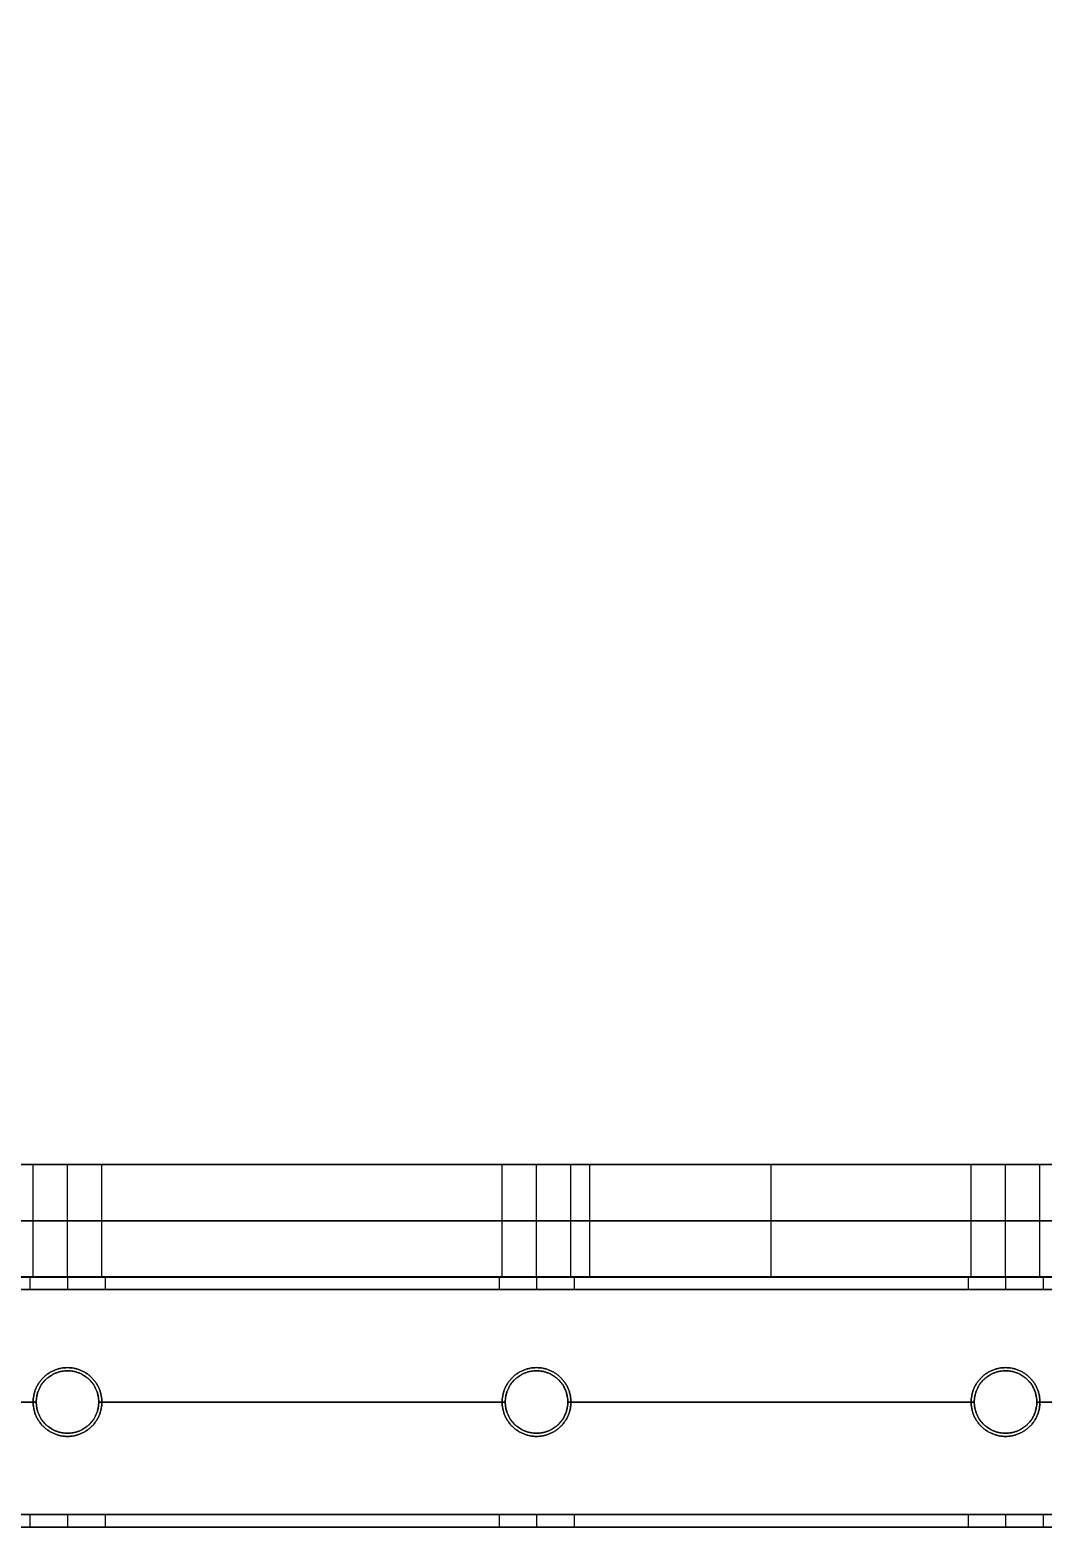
# Model space of a CAD drawing. Header units: millimetres. Extents: x -6529 to 809, y -8611 to 207.
# Drawn here: x -417.5 to -255.5, y -8611 to -8371.5 of the extents above; entities that cross this region are included whole.
import ezdxf

# ---------------------------------------------------------------- set-up
doc = ezdxf.new("R2010")
doc.units = ezdxf.units.MM
doc.header["$MEASUREMENT"] = 0
doc.layers.add('platen', color=7, linetype='Continuous', true_color=0x007f00)
doc.layers.add('staal', color=5, linetype='Continuous', true_color=0x0000ff)

# ---------------------------------------------------------------- blocks, each defined once
blk = doc.blocks.new('plaat base')
at = {"layer": 'platen'}
for p, q in [((1070.5, 43.5), (1070.5, 43.5, 18)), ((1145.5, 43.5), (1145.5, 43.5, 18)), ((1220.5, 43.5), (1220.5, 43.5, 18)), ((1065, 38), (1065, 38, 18)), ((1076, 38), (1076, 38, 18)), ((1140, 38), (1140, 38, 18)), ((1151, 38), (1151, 38, 18)), ((1215, 38), (1215, 38, 18)), ((1226, 38), (1226, 38, 18)), ((1070.5, 32.5), (1070.5, 32.5, 18)), ((1145.5, 32.5), (1145.5, 32.5, 18)), ((1220.5, 32.5), (1220.5, 32.5, 18)), ((58, -600), (1258, -600)), ((58, -600, 18), (1258, -600, 18)), ((95.5, -1232.5), (95.5, -1232.5, 18)), ((170.5, -1232.5), (170.5, -1232.5, 18)), ((245.5, -1232.5), (245.5, -1232.5, 18)), ((90, -1238), (90, -1238, 18)), ((101, -1238), (101, -1238, 18)), ((165, -1238), (165, -1238, 18)), ((176, -1238), (176, -1238, 18)), ((240, -1238), (240, -1238, 18)), ((251, -1238), (251, -1238, 18)), ((95.5, -1243.5), (95.5, -1243.5, 18)), ((170.5, -1243.5), (170.5, -1243.5, 18)), ((245.5, -1243.5), (245.5, -1243.5, 18))]:
    blk.add_line(p, q, dxfattribs=at)
for points in [[(1258, 58), (1108, 58), (958, 58)], [(1258, 58, 18), (1108, 58, 18), (958, 58, 18)], [(1258, 58, 9), (1108, 58, 9), (958, 58, 9)], [(1108, 58), (1108, 58, 9), (1108, 58, 18)], [(958, -1200), (1137, -1200), (1316, -1200)], [(958, -1200, 18), (1137, -1200, 18), (1316, -1200, 18)], [(958, -1200, 9), (1137, -1200, 9), (1316, -1200, 9)], [(1137, -1200), (1137, -1200, 9), (1137, -1200, 18)], [(58, -1258), (208, -1258), (358, -1258)], [(58, -1258, 18), (208, -1258, 18), (358, -1258, 18)], [(58, -1258, 9), (208, -1258, 9), (358, -1258, 9)], [(208, -1258), (208, -1258, 9), (208, -1258, 18)]]:
    blk.add_open_spline(points, degree=2, dxfattribs=at)
for points in [[(1070.5, 43.5), (1076, 43.5), (1076, 38), (1076, 32.5), (1070.5, 32.5), (1065, 32.5), (1065, 38), (1065, 43.5), (1070.5, 43.5)], [(1070.5, 43.5, 18), (1076, 43.5, 18), (1076, 38, 18), (1076, 32.5, 18), (1070.5, 32.5, 18), (1065, 32.5, 18), (1065, 38, 18), (1065, 43.5, 18), (1070.5, 43.5, 18)], [(1145.5, 43.5), (1151, 43.5), (1151, 38), (1151, 32.5), (1145.5, 32.5), (1140, 32.5), (1140, 38), (1140, 43.5), (1145.5, 43.5)], [(1145.5, 43.5, 18), (1151, 43.5, 18), (1151, 38, 18), (1151, 32.5, 18), (1145.5, 32.5, 18), (1140, 32.5, 18), (1140, 38, 18), (1140, 43.5, 18), (1145.5, 43.5, 18)], [(1220.5, 43.5), (1226, 43.5), (1226, 38), (1226, 32.5), (1220.5, 32.5), (1215, 32.5), (1215, 38), (1215, 43.5), (1220.5, 43.5)], [(1220.5, 43.5, 18), (1226, 43.5, 18), (1226, 38, 18), (1226, 32.5, 18), (1220.5, 32.5, 18), (1215, 32.5, 18), (1215, 38, 18), (1215, 43.5, 18), (1220.5, 43.5, 18)], [(95.5, -1243.5), (90, -1243.5), (90, -1238), (90, -1232.5), (95.5, -1232.5), (101, -1232.5), (101, -1238), (101, -1243.5), (95.5, -1243.5)], [(95.5, -1243.5, 18), (90, -1243.5, 18), (90, -1238, 18), (90, -1232.5, 18), (95.5, -1232.5, 18), (101, -1232.5, 18), (101, -1238, 18), (101, -1243.5, 18), (95.5, -1243.5, 18)], [(170.5, -1243.5), (165, -1243.5), (165, -1238), (165, -1232.5), (170.5, -1232.5), (176, -1232.5), (176, -1238), (176, -1243.5), (170.5, -1243.5)], [(170.5, -1243.5, 18), (165, -1243.5, 18), (165, -1238, 18), (165, -1232.5, 18), (170.5, -1232.5, 18), (176, -1232.5, 18), (176, -1238, 18), (176, -1243.5, 18), (170.5, -1243.5, 18)], [(245.5, -1243.5), (240, -1243.5), (240, -1238), (240, -1232.5), (245.5, -1232.5), (251, -1232.5), (251, -1238), (251, -1243.5), (245.5, -1243.5)], [(245.5, -1243.5, 18), (240, -1243.5, 18), (240, -1238, 18), (240, -1232.5, 18), (245.5, -1232.5, 18), (251, -1232.5, 18), (251, -1238, 18), (251, -1243.5, 18), (245.5, -1243.5, 18)]]:
    blk.add_rational_spline(points, [1, 0.707106781187, 1, 0.707106781187, 1, 0.707106781187, 1, 0.707106781187, 1], degree=2, knots=[-31.415927, -31.415927, -31.415927, -23.561945, -23.561945, -15.707963, -15.707963, -7.853982, -7.853982, 0, 0, 0], dxfattribs=at)
blk = doc.blocks.new('plaat laag')
at = {"layer": 'platen'}
for p, q in [((-0.3, -90, 638), (17.7, -90.06, 638)), ((-0.32, -95.5, 643.5), (17.68, -95.56, 643.5)), ((-0.32, -95.5, 632.5), (17.68, -95.56, 632.5)), ((-0.33, -101, 638), (17.67, -101.06, 638)), ((-0.55, -165, 638), (17.45, -165.06, 638)), ((-0.56, -170.5, 643.5), (17.44, -170.56, 643.5)), ((-0.56, -170.5, 632.5), (17.44, -170.56, 632.5)), ((-0.58, -176, 638), (17.42, -176.06, 638)), ((-0.79, -240, 638), (17.21, -240.06, 638)), ((-0.81, -245.5, 643.5), (17.19, -245.56, 643.5)), ((-0.81, -245.5, 632.5), (17.19, -245.56, 632.5)), ((-0.83, -251, 638), (17.17, -251.06, 638))]:
    blk.add_line(p, q, dxfattribs=at)
for points in [[(-1.18, -358), (-0.59, -179), (0, 0)], [(7.82, -358.03), (8.41, -179.03), (9, -0.03)], [(16.82, -358.06), (17.41, -179.06), (18, -0.06)], [(-0.19, -58, 300), (-2.18, -658, 300), (-4.16, -1257.99, 300)], [(-0.19, -58, 658), (-0.69, -208, 658), (-1.18, -358, 658)], [(8.81, -58.03, 658), (8.31, -208.03, 658), (7.82, -358.03, 658)], [(17.81, -58.06, 300), (15.82, -658.06, 300), (13.84, -1258.05, 300)], [(17.81, -58.06, 658), (17.31, -208.06, 658), (16.82, -358.06, 658)], [(-0.59, -179), (8.41, -179.03), (17.41, -179.06)], [(-0.69, -208, 658), (8.31, -208.03, 658), (17.31, -208.06, 658)]]:
    blk.add_open_spline(points, degree=2, dxfattribs=at)
for points in [[(-0.32, -95.5, 643.5), (-0.3, -90, 643.5), (-0.3, -90, 638), (-0.3, -90, 632.5), (-0.32, -95.5, 632.5), (-0.33, -101, 632.5), (-0.33, -101, 638), (-0.33, -101, 643.5), (-0.32, -95.5, 643.5)], [(17.68, -95.56, 643.5), (17.7, -90.06, 643.5), (17.7, -90.06, 638), (17.7, -90.06, 632.5), (17.68, -95.56, 632.5), (17.67, -101.06, 632.5), (17.67, -101.06, 638), (17.67, -101.06, 643.5), (17.68, -95.56, 643.5)], [(-0.56, -170.5, 643.5), (-0.55, -165, 643.5), (-0.55, -165, 638), (-0.55, -165, 632.5), (-0.56, -170.5, 632.5), (-0.58, -176, 632.5), (-0.58, -176, 638), (-0.58, -176, 643.5), (-0.56, -170.5, 643.5)], [(17.44, -170.56, 643.5), (17.45, -165.06, 643.5), (17.45, -165.06, 638), (17.45, -165.06, 632.5), (17.44, -170.56, 632.5), (17.42, -176.06, 632.5), (17.42, -176.06, 638), (17.42, -176.06, 643.5), (17.44, -170.56, 643.5)], [(-0.81, -245.5, 643.5), (-0.79, -240, 643.5), (-0.79, -240, 638), (-0.79, -240, 632.5), (-0.81, -245.5, 632.5), (-0.83, -251, 632.5), (-0.83, -251, 638), (-0.83, -251, 643.5), (-0.81, -245.5, 643.5)], [(17.19, -245.56, 643.5), (17.21, -240.06, 643.5), (17.21, -240.06, 638), (17.21, -240.06, 632.5), (17.19, -245.56, 632.5), (17.17, -251.06, 632.5), (17.17, -251.06, 638), (17.17, -251.06, 643.5), (17.19, -245.56, 643.5)]]:
    blk.add_rational_spline(points, [1, 0.707106781187, 1, 0.707106781187, 1, 0.707106781187, 1, 0.707106781187, 1], degree=2, knots=[-31.415927, -31.415927, -31.415927, -23.561945, -23.561945, -15.707963, -15.707963, -7.853982, -7.853982, 0, 0, 0], dxfattribs=at)
blk = doc.blocks.new('top plaat')
at = {"layer": 'platen'}
for p, q in [((95.5, -1250.5), (95.5, -1250.5, 18)), ((170.5, -1250.5), (170.5, -1250.5, 18)), ((245.5, -1250.5), (245.5, -1250.5, 18)), ((90, -1256), (90, -1256, 18)), ((101, -1256), (101, -1256, 18)), ((165, -1256), (165, -1256, 18)), ((176, -1256), (176, -1256, 18)), ((240, -1256), (240, -1256, 18)), ((251, -1256), (251, -1256, 18)), ((95.5, -1261.5), (95.5, -1261.5, 18)), ((170.5, -1261.5), (170.5, -1261.5, 18)), ((245.5, -1261.5), (245.5, -1261.5, 18))]:
    blk.add_line(p, q, dxfattribs=at)
for points, knots in [([(95.5, -1261.5), (90, -1261.5), (90, -1256), (90, -1250.5), (95.5, -1250.5), (101, -1250.5), (101, -1256), (101, -1261.5), (95.5, -1261.5)], [-31.415927, -31.415927, -31.415927, -23.561945, -23.561945, -15.707963, -15.707963, -7.853982, -7.853982, 0, 0, 0]), ([(95.5, -1261.5, 18), (90, -1261.5, 18), (90, -1256, 18), (90, -1250.5, 18), (95.5, -1250.5, 18), (101, -1250.5, 18), (101, -1256, 18), (101, -1261.5, 18), (95.5, -1261.5, 18)], [-31.415927, -31.415927, -31.415927, -23.561945, -23.561945, -15.707963, -15.707963, -7.853982, -7.853982, 0, 0, 0]), ([(95.5, -1261.5, 9), (101, -1261.5, 9), (101, -1256, 9), (101, -1250.5, 9), (95.5, -1250.5, 9), (90, -1250.5, 9), (90, -1256, 9), (90, -1261.5, 9), (95.5, -1261.5, 9)], [0, 0, 0, 7.853982, 7.853982, 15.707963, 15.707963, 23.561945, 23.561945, 31.415927, 31.415927, 31.415927]), ([(170.5, -1261.5), (165, -1261.5), (165, -1256), (165, -1250.5), (170.5, -1250.5), (176, -1250.5), (176, -1256), (176, -1261.5), (170.5, -1261.5)], [-31.415927, -31.415927, -31.415927, -23.561945, -23.561945, -15.707963, -15.707963, -7.853982, -7.853982, 0, 0, 0]), ([(170.5, -1261.5, 18), (165, -1261.5, 18), (165, -1256, 18), (165, -1250.5, 18), (170.5, -1250.5, 18), (176, -1250.5, 18), (176, -1256, 18), (176, -1261.5, 18), (170.5, -1261.5, 18)], [-31.415927, -31.415927, -31.415927, -23.561945, -23.561945, -15.707963, -15.707963, -7.853982, -7.853982, 0, 0, 0]), ([(170.5, -1261.5, 9), (176, -1261.5, 9), (176, -1256, 9), (176, -1250.5, 9), (170.5, -1250.5, 9), (165, -1250.5, 9), (165, -1256, 9), (165, -1261.5, 9), (170.5, -1261.5, 9)], [0, 0, 0, 7.853982, 7.853982, 15.707963, 15.707963, 23.561945, 23.561945, 31.415927, 31.415927, 31.415927]), ([(245.5, -1261.5), (240, -1261.5), (240, -1256), (240, -1250.5), (245.5, -1250.5), (251, -1250.5), (251, -1256), (251, -1261.5), (245.5, -1261.5)], [-31.415927, -31.415927, -31.415927, -23.561945, -23.561945, -15.707963, -15.707963, -7.853982, -7.853982, 0, 0, 0]), ([(245.5, -1261.5, 18), (240, -1261.5, 18), (240, -1256, 18), (240, -1250.5, 18), (245.5, -1250.5, 18), (251, -1250.5, 18), (251, -1256, 18), (251, -1261.5, 18), (245.5, -1261.5, 18)], [-31.415927, -31.415927, -31.415927, -23.561945, -23.561945, -15.707963, -15.707963, -7.853982, -7.853982, 0, 0, 0]), ([(245.5, -1261.5, 9), (251, -1261.5, 9), (251, -1256, 9), (251, -1250.5, 9), (245.5, -1250.5, 9), (240, -1250.5, 9), (240, -1256, 9), (240, -1261.5, 9), (245.5, -1261.5, 9)], [0, 0, 0, 7.853982, 7.853982, 15.707963, 15.707963, 23.561945, 23.561945, 31.415927, 31.415927, 31.415927])]:
    blk.add_rational_spline(points, [1, 0.707106781187, 1, 0.707106781187, 1, 0.707106781187, 1, 0.707106781187, 1], degree=2, knots=knots, dxfattribs=at)
for points in [[(40, -1276), (349, -1276), (658, -1276), (967, -1276), (1276, -1276)], [(40, -1276, 18), (349, -1276, 18), (658, -1276, 18), (967, -1276, 18), (1276, -1276, 18)], [(40, -1276, 9), (349, -1276, 9), (658, -1276, 9), (967, -1276, 9), (1276, -1276, 9)]]:
    blk.add_open_spline(points, degree=2, knots=[5973.638309, 5973.638309, 5973.638309, 6592.931454, 6592.931454, 7212.2246, 7212.2246, 7212.2246], dxfattribs=at)

msp = doc.modelspace()

# ---------------------------------------------------------------- linework, layer by layer
at = {"layer": 'staal'}
for p, q in [((-417.47, -8571, 1972), (-417.47, -8573, 1972)), ((-417.47, -8571, 20), (-417.47, -8573, 20)), ((-417.47, -8571, 696), (-417.47, -8573, 696)), ((-411.47, -8571, 1978), (-411.47, -8573, 1978)), ((-411.47, -8571, 1966), (-411.47, -8573, 1966)), ((-411.47, -8571, 26), (-411.47, -8573, 26)), ((-411.47, -8571, 14), (-411.47, -8573, 14)), ((-411.47, -8571, 702), (-411.47, -8573, 702)), ((-411.47, -8571, 690), (-411.47, -8573, 690)), ((-405.47, -8571, 1972), (-405.47, -8573, 1972)), ((-405.47, -8571, 20), (-405.47, -8573, 20)), ((-405.47, -8571, 696), (-405.47, -8573, 696)), ((-342.47, -8571, 1972), (-342.47, -8573, 1972)), ((-342.47, -8571, 20), (-342.47, -8573, 20)), ((-342.47, -8571, 696), (-342.47, -8573, 696)), ((-336.47, -8571, 1978), (-336.47, -8573, 1978)), ((-336.47, -8571, 1966), (-336.47, -8573, 1966)), ((-336.47, -8571, 26), (-336.47, -8573, 26)), ((-336.47, -8571, 14), (-336.47, -8573, 14)), ((-336.47, -8571, 702), (-336.47, -8573, 702)), ((-336.47, -8571, 690), (-336.47, -8573, 690)), ((-330.47, -8571, 1972), (-330.47, -8573, 1972)), ((-330.47, -8571, 20), (-330.47, -8573, 20)), ((-330.47, -8571, 696), (-330.47, -8573, 696)), ((-267.47, -8571, 1972), (-267.47, -8573, 1972)), ((-267.47, -8571, 20), (-267.47, -8573, 20)), ((-267.47, -8571, 696), (-267.47, -8573, 696)), ((-261.47, -8571, 1978), (-261.47, -8573, 1978)), ((-261.47, -8571, 1966), (-261.47, -8573, 1966)), ((-261.47, -8571, 26), (-261.47, -8573, 26)), ((-261.47, -8571, 14), (-261.47, -8573, 14)), ((-261.47, -8571, 702), (-261.47, -8573, 702)), ((-261.47, -8571, 690), (-261.47, -8573, 690)), ((-255.47, -8571, 20), (-255.47, -8573, 20)), ((-411.47, -8586, 1952), (-411.47, -8586, 1954)), ((-411.47, -8586, 1990), (-411.47, -8586, 1992)), ((-411.47, -8586), (-411.47, -8586, 2)), ((-411.47, -8586, 38), (-411.47, -8586, 40)), ((-411.47, -8586, 676), (-411.47, -8586, 678)), ((-411.47, -8586, 714), (-411.47, -8586, 716)), ((-336.47, -8586, 1952), (-336.47, -8586, 1954)), ((-336.47, -8586, 1990), (-336.47, -8586, 1992)), ((-336.47, -8586), (-336.47, -8586, 2)), ((-336.47, -8586, 38), (-336.47, -8586, 40)), ((-336.47, -8586, 676), (-336.47, -8586, 678)), ((-336.47, -8586, 714), (-336.47, -8586, 716)), ((-261.47, -8586, 1952), (-261.47, -8586, 1954)), ((-261.47, -8586, 1990), (-261.47, -8586, 1992)), ((-261.47, -8586), (-261.47, -8586, 2)), ((-261.47, -8586, 38), (-261.47, -8586, 40)), ((-261.47, -8586, 676), (-261.47, -8586, 678)), ((-261.47, -8586, 714), (-261.47, -8586, 716)), ((-416.47, -8591, 1990), (-416.47, -8591, 1992)), ((-416.47, -8591, 1952), (-416.47, -8591, 1954)), ((-416.47, -8591, 38), (-416.47, -8591, 40)), ((-416.47, -8591), (-416.47, -8591, 2)), ((-416.47, -8591, 714), (-416.47, -8591, 716)), ((-416.47, -8591, 676), (-416.47, -8591, 678)), ((-406.47, -8591, 1990), (-406.47, -8591, 1992)), ((-406.47, -8591, 1952), (-406.47, -8591, 1954)), ((-406.47, -8591, 38), (-406.47, -8591, 40)), ((-406.47, -8591), (-406.47, -8591, 2)), ((-406.47, -8591, 714), (-406.47, -8591, 716)), ((-406.47, -8591, 676), (-406.47, -8591, 678)), ((-341.47, -8591, 1990), (-341.47, -8591, 1992)), ((-341.47, -8591, 1952), (-341.47, -8591, 1954)), ((-341.47, -8591, 38), (-341.47, -8591, 40)), ((-341.47, -8591), (-341.47, -8591, 2)), ((-341.47, -8591, 714), (-341.47, -8591, 716)), ((-341.47, -8591, 676), (-341.47, -8591, 678)), ((-331.47, -8591, 1990), (-331.47, -8591, 1992)), ((-331.47, -8591, 1952), (-331.47, -8591, 1954)), ((-331.47, -8591, 38), (-331.47, -8591, 40)), ((-331.47, -8591), (-331.47, -8591, 2)), ((-331.47, -8591, 714), (-331.47, -8591, 716)), ((-331.47, -8591, 676), (-331.47, -8591, 678)), ((-266.47, -8591, 1990), (-266.47, -8591, 1992)), ((-266.47, -8591, 1952), (-266.47, -8591, 1954)), ((-266.47, -8591, 38), (-266.47, -8591, 40)), ((-266.47, -8591), (-266.47, -8591, 2)), ((-266.47, -8591, 714), (-266.47, -8591, 716)), ((-266.47, -8591, 676), (-266.47, -8591, 678)), ((-256.47, -8591, 1990), (-256.47, -8591, 1992)), ((-256.47, -8591, 1952), (-256.47, -8591, 1954)), ((-256.47, -8591, 38), (-256.47, -8591, 40)), ((-256.47, -8591), (-256.47, -8591, 2)), ((-256.47, -8591, 714), (-256.47, -8591, 716)), ((-256.47, -8591, 676), (-256.47, -8591, 678)), ((-411.47, -8596, 1990), (-411.47, -8596, 1992)), ((-411.47, -8596, 1952), (-411.47, -8596, 1954)), ((-411.47, -8596, 38), (-411.47, -8596, 40)), ((-411.47, -8596), (-411.47, -8596, 2)), ((-411.47, -8596, 714), (-411.47, -8596, 716)), ((-411.47, -8596, 676), (-411.47, -8596, 678)), ((-336.47, -8596, 1990), (-336.47, -8596, 1992)), ((-336.47, -8596, 1952), (-336.47, -8596, 1954)), ((-336.47, -8596, 38), (-336.47, -8596, 40)), ((-336.47, -8596), (-336.47, -8596, 2)), ((-336.47, -8596, 714), (-336.47, -8596, 716)), ((-336.47, -8596, 676), (-336.47, -8596, 678)), ((-261.47, -8596, 1990), (-261.47, -8596, 1992)), ((-261.47, -8596, 1952), (-261.47, -8596, 1954)), ((-261.47, -8596, 38), (-261.47, -8596, 40)), ((-261.47, -8596), (-261.47, -8596, 2)), ((-261.47, -8596, 714), (-261.47, -8596, 716)), ((-261.47, -8596, 676), (-261.47, -8596, 678)), ((-417.47, -8609, 1972), (-417.47, -8611, 1972)), ((-417.47, -8609, 20), (-417.47, -8611, 20)), ((-417.47, -8609, 696), (-417.47, -8611, 696)), ((-411.47, -8609, 1978), (-411.47, -8611, 1978)), ((-411.47, -8609, 1966), (-411.47, -8611, 1966)), ((-411.47, -8609, 26), (-411.47, -8611, 26)), ((-411.47, -8609, 14), (-411.47, -8611, 14)), ((-411.47, -8609, 702), (-411.47, -8611, 702)), ((-411.47, -8609, 690), (-411.47, -8611, 690)), ((-405.47, -8609, 1972), (-405.47, -8611, 1972)), ((-405.47, -8609, 20), (-405.47, -8611, 20)), ((-405.47, -8609, 696), (-405.47, -8611, 696)), ((-342.47, -8609, 1972), (-342.47, -8611, 1972)), ((-342.47, -8609, 20), (-342.47, -8611, 20)), ((-342.47, -8609, 696), (-342.47, -8611, 696)), ((-336.47, -8609, 1978), (-336.47, -8611, 1978)), ((-336.47, -8609, 1966), (-336.47, -8611, 1966)), ((-336.47, -8609, 26), (-336.47, -8611, 26)), ((-336.47, -8609, 14), (-336.47, -8611, 14)), ((-336.47, -8609, 702), (-336.47, -8611, 702)), ((-336.47, -8609, 690), (-336.47, -8611, 690)), ((-330.47, -8609, 1972), (-330.47, -8611, 1972)), ((-330.47, -8609, 20), (-330.47, -8611, 20)), ((-330.47, -8609, 696), (-330.47, -8611, 696)), ((-267.47, -8609, 1972), (-267.47, -8611, 1972)), ((-267.47, -8609, 20), (-267.47, -8611, 20)), ((-267.47, -8609, 696), (-267.47, -8611, 696)), ((-261.47, -8609, 1978), (-261.47, -8611, 1978)), ((-261.47, -8609, 1966), (-261.47, -8611, 1966)), ((-261.47, -8609, 26), (-261.47, -8611, 26)), ((-261.47, -8609, 14), (-261.47, -8611, 14)), ((-261.47, -8609, 702), (-261.47, -8611, 702)), ((-261.47, -8609, 690), (-261.47, -8611, 690)), ((-255.47, -8609, 20), (-255.47, -8611, 20))]:
    msp.add_line(p, q, dxfattribs=at)
for points in [[(-506.97, -7295), (809.03, -7295), (809.03, -8611), (-506.97, -8611)], [(-466.97, -7335), (769.03, -7335), (769.03, -8571), (-466.97, -8571)]]:
    msp.add_lwpolyline(points, close=True, dxfattribs=at)
for centre in [(-411.47, -8591, 1952), (-411.47, -8591, 1991), (-411.47, -8591, 1953), (-411.47, -8591), (-411.47, -8591, 39), (-411.47, -8591, 1), (-411.47, -8591, 676), (-411.47, -8591, 715), (-411.47, -8591, 677), (-336.47, -8591, 1952), (-336.47, -8591, 1991), (-336.47, -8591, 1953), (-336.47, -8591), (-336.47, -8591, 39), (-336.47, -8591, 1), (-336.47, -8591, 676), (-336.47, -8591, 715), (-336.47, -8591, 677), (-261.47, -8591, 1952), (-261.47, -8591, 1991), (-261.47, -8591, 1953), (-261.47, -8591), (-261.47, -8591, 39), (-261.47, -8591, 1), (-261.47, -8591, 676), (-261.47, -8591, 715), (-261.47, -8591, 677)]:
    msp.add_circle(centre, 5, dxfattribs=at)
for points in [[(-466.97, -8571, 1952), (151.03, -8571, 1952), (769.03, -8571, 1952)], [(-466.97, -8571, 1992), (151.03, -8571, 1992), (769.03, -8571, 1992)], [(-466.97, -8571, 1972), (-442.22, -8571, 1972), (-417.47, -8571, 1972)], [(769.03, -8571), (151.03, -8571), (-466.97, -8571)], [(769.03, -8571, 40), (151.03, -8571, 40), (-466.97, -8571, 40)], [(-417.47, -8571, 20), (-442.22, -8571, 20), (-466.97, -8571, 20)], [(-466.97, -8571, 676), (151.03, -8571, 676), (769.03, -8571, 676)], [(-466.97, -8571, 716), (151.03, -8571, 716), (769.03, -8571, 716)], [(-466.97, -8571, 696), (-442.22, -8571, 696), (-417.47, -8571, 696)], [(-405.47, -8571, 1972), (-373.97, -8571, 1972), (-342.47, -8571, 1972)], [(-342.47, -8571, 20), (-373.97, -8571, 20), (-405.47, -8571, 20)], [(-405.47, -8571, 696), (-373.97, -8571, 696), (-342.47, -8571, 696)], [(-330.47, -8571, 1972), (-298.97, -8571, 1972), (-267.47, -8571, 1972)], [(-267.47, -8571, 20), (-298.97, -8571, 20), (-330.47, -8571, 20)], [(-330.47, -8571, 696), (-298.97, -8571, 696), (-267.47, -8571, 696)], [(-468.97, -8573, 1990), (151.03, -8573, 1990), (771.03, -8573, 1990)], [(-468.97, -8573, 1954), (151.03, -8573, 1954), (771.03, -8573, 1954)], [(-468.97, -8573, 1972), (-443.22, -8573, 1972), (-417.47, -8573, 1972)], [(771.03, -8573, 38), (151.03, -8573, 38), (-468.97, -8573, 38)], [(771.03, -8573, 2), (151.03, -8573, 2), (-468.97, -8573, 2)], [(-417.47, -8573, 20), (-443.22, -8573, 20), (-468.97, -8573, 20)], [(-468.97, -8573, 714), (151.03, -8573, 714), (771.03, -8573, 714)], [(-468.97, -8573, 678), (151.03, -8573, 678), (771.03, -8573, 678)], [(-468.97, -8573, 696), (-443.22, -8573, 696), (-417.47, -8573, 696)], [(-405.47, -8573, 1972), (-373.97, -8573, 1972), (-342.47, -8573, 1972)], [(-342.47, -8573, 20), (-373.97, -8573, 20), (-405.47, -8573, 20)], [(-405.47, -8573, 696), (-373.97, -8573, 696), (-342.47, -8573, 696)], [(-330.47, -8573, 1972), (-298.97, -8573, 1972), (-267.47, -8573, 1972)], [(-267.47, -8573, 20), (-298.97, -8573, 20), (-330.47, -8573, 20)], [(-330.47, -8573, 696), (-298.97, -8573, 696), (-267.47, -8573, 696)], [(-192.47, -8573, 20), (-223.97, -8573, 20), (-255.47, -8573, 20)], [(-486.97, -8591, 1992), (-451.72, -8591, 1992), (-416.47, -8591, 1992)], [(-486.97, -8591, 1990), (-451.72, -8591, 1990), (-416.47, -8591, 1990)], [(-486.97, -8591, 1954), (-451.72, -8591, 1954), (-416.47, -8591, 1954)], [(-486.97, -8591, 1952), (-451.72, -8591, 1952), (-416.47, -8591, 1952)], [(-416.47, -8591, 40), (-451.72, -8591, 40), (-486.97, -8591, 40)], [(-416.47, -8591, 38), (-451.72, -8591, 38), (-486.97, -8591, 38)], [(-416.47, -8591, 2), (-451.72, -8591, 2), (-486.97, -8591, 2)], [(-416.47, -8591), (-451.72, -8591), (-486.97, -8591)], [(-486.97, -8591, 716), (-451.72, -8591, 716), (-416.47, -8591, 716)], [(-486.97, -8591, 714), (-451.72, -8591, 714), (-416.47, -8591, 714)], [(-486.97, -8591, 678), (-451.72, -8591, 678), (-416.47, -8591, 678)], [(-486.97, -8591, 676), (-451.72, -8591, 676), (-416.47, -8591, 676)], [(-406.47, -8591, 1992), (-373.97, -8591, 1992), (-341.47, -8591, 1992)], [(-406.47, -8591, 1990), (-373.97, -8591, 1990), (-341.47, -8591, 1990)], [(-406.47, -8591, 1954), (-373.97, -8591, 1954), (-341.47, -8591, 1954)], [(-406.47, -8591, 1952), (-373.97, -8591, 1952), (-341.47, -8591, 1952)], [(-341.47, -8591, 40), (-373.97, -8591, 40), (-406.47, -8591, 40)], [(-341.47, -8591, 38), (-373.97, -8591, 38), (-406.47, -8591, 38)], [(-341.47, -8591, 2), (-373.97, -8591, 2), (-406.47, -8591, 2)], [(-341.47, -8591), (-373.97, -8591), (-406.47, -8591)], [(-406.47, -8591, 716), (-373.97, -8591, 716), (-341.47, -8591, 716)], [(-406.47, -8591, 714), (-373.97, -8591, 714), (-341.47, -8591, 714)], [(-406.47, -8591, 678), (-373.97, -8591, 678), (-341.47, -8591, 678)], [(-406.47, -8591, 676), (-373.97, -8591, 676), (-341.47, -8591, 676)], [(-331.47, -8591, 1992), (-298.97, -8591, 1992), (-266.47, -8591, 1992)], [(-331.47, -8591, 1990), (-298.97, -8591, 1990), (-266.47, -8591, 1990)], [(-331.47, -8591, 1954), (-298.97, -8591, 1954), (-266.47, -8591, 1954)], [(-331.47, -8591, 1952), (-298.97, -8591, 1952), (-266.47, -8591, 1952)], [(-266.47, -8591, 40), (-298.97, -8591, 40), (-331.47, -8591, 40)], [(-266.47, -8591, 38), (-298.97, -8591, 38), (-331.47, -8591, 38)], [(-266.47, -8591, 2), (-298.97, -8591, 2), (-331.47, -8591, 2)], [(-266.47, -8591), (-298.97, -8591), (-331.47, -8591)], [(-331.47, -8591, 716), (-298.97, -8591, 716), (-266.47, -8591, 716)], [(-331.47, -8591, 714), (-298.97, -8591, 714), (-266.47, -8591, 714)], [(-331.47, -8591, 678), (-298.97, -8591, 678), (-266.47, -8591, 678)], [(-331.47, -8591, 676), (-298.97, -8591, 676), (-266.47, -8591, 676)], [(-256.47, -8591, 1992), (-223.97, -8591, 1992), (-191.47, -8591, 1992)], [(-256.47, -8591, 1990), (-223.97, -8591, 1990), (-191.47, -8591, 1990)], [(-256.47, -8591, 1954), (-223.97, -8591, 1954), (-191.47, -8591, 1954)], [(-256.47, -8591, 1952), (-223.97, -8591, 1952), (-191.47, -8591, 1952)], [(-191.47, -8591, 40), (-223.97, -8591, 40), (-256.47, -8591, 40)], [(-191.47, -8591, 38), (-223.97, -8591, 38), (-256.47, -8591, 38)], [(-191.47, -8591, 2), (-223.97, -8591, 2), (-256.47, -8591, 2)], [(-191.47, -8591), (-223.97, -8591), (-256.47, -8591)], [(-256.47, -8591, 716), (-223.97, -8591, 716), (-191.47, -8591, 716)], [(-256.47, -8591, 714), (-223.97, -8591, 714), (-191.47, -8591, 714)], [(-256.47, -8591, 678), (-223.97, -8591, 678), (-191.47, -8591, 678)], [(-256.47, -8591, 676), (-223.97, -8591, 676), (-191.47, -8591, 676)], [(-504.97, -8609, 1990), (151.03, -8609, 1990), (807.03, -8609, 1990)], [(-504.97, -8609, 1954), (151.03, -8609, 1954), (807.03, -8609, 1954)], [(-504.97, -8609, 1972), (-461.22, -8609, 1972), (-417.47, -8609, 1972)], [(807.03, -8609, 38), (151.03, -8609, 38), (-504.97, -8609, 38)], [(807.03, -8609, 2), (151.03, -8609, 2), (-504.97, -8609, 2)], [(-417.47, -8609, 20), (-461.22, -8609, 20), (-504.97, -8609, 20)], [(-504.97, -8609, 714), (151.03, -8609, 714), (807.03, -8609, 714)], [(-504.97, -8609, 678), (151.03, -8609, 678), (807.03, -8609, 678)], [(-504.97, -8609, 696), (-461.22, -8609, 696), (-417.47, -8609, 696)], [(-405.47, -8609, 1972), (-373.97, -8609, 1972), (-342.47, -8609, 1972)], [(-342.47, -8609, 20), (-373.97, -8609, 20), (-405.47, -8609, 20)], [(-405.47, -8609, 696), (-373.97, -8609, 696), (-342.47, -8609, 696)], [(-330.47, -8609, 1972), (-298.97, -8609, 1972), (-267.47, -8609, 1972)], [(-267.47, -8609, 20), (-298.97, -8609, 20), (-330.47, -8609, 20)], [(-330.47, -8609, 696), (-298.97, -8609, 696), (-267.47, -8609, 696)], [(-506.97, -8611, 1952), (151.03, -8611, 1952), (809.03, -8611, 1952)], [(-506.97, -8611, 1992), (151.03, -8611, 1992), (809.03, -8611, 1992)], [(-506.97, -8611, 1972), (-462.22, -8611, 1972), (-417.47, -8611, 1972)], [(809.03, -8611), (151.03, -8611), (-506.97, -8611)], [(809.03, -8611, 40), (151.03, -8611, 40), (-506.97, -8611, 40)], [(-417.47, -8611, 20), (-462.22, -8611, 20), (-506.97, -8611, 20)], [(-506.97, -8611, 676), (151.03, -8611, 676), (809.03, -8611, 676)], [(-506.97, -8611, 716), (151.03, -8611, 716), (809.03, -8611, 716)], [(-506.97, -8611, 696), (-462.22, -8611, 696), (-417.47, -8611, 696)], [(-405.47, -8611, 1972), (-373.97, -8611, 1972), (-342.47, -8611, 1972)], [(-342.47, -8611, 20), (-373.97, -8611, 20), (-405.47, -8611, 20)], [(-405.47, -8611, 696), (-373.97, -8611, 696), (-342.47, -8611, 696)], [(-330.47, -8611, 1972), (-298.97, -8611, 1972), (-267.47, -8611, 1972)], [(-267.47, -8611, 20), (-298.97, -8611, 20), (-330.47, -8611, 20)], [(-330.47, -8611, 696), (-298.97, -8611, 696), (-267.47, -8611, 696)], [(-192.47, -8611, 20), (-223.97, -8611, 20), (-255.47, -8611, 20)]]:
    msp.add_open_spline(points, degree=2, dxfattribs=at)
for points, knots in [([(-411.47, -8571, 1978), (-417.47, -8571, 1978), (-417.47, -8571, 1972), (-417.47, -8571, 1966), (-411.47, -8571, 1966), (-405.47, -8571, 1966), (-405.47, -8571, 1972), (-405.47, -8571, 1978), (-411.47, -8571, 1978)], [0, 0, 0, 7.853982, 7.853982, 15.707963, 15.707963, 23.561945, 23.561945, 31.415927, 31.415927, 31.415927]), ([(-411.47, -8571, 26), (-405.47, -8571, 26), (-405.47, -8571, 20), (-405.47, -8571, 14), (-411.47, -8571, 14), (-417.47, -8571, 14), (-417.47, -8571, 20), (-417.47, -8571, 26), (-411.47, -8571, 26)], [0, 0, 0, 7.853982, 7.853982, 15.707963, 15.707963, 23.561945, 23.561945, 31.415927, 31.415927, 31.415927]), ([(-411.47, -8571, 702), (-417.47, -8571, 702), (-417.47, -8571, 696), (-417.47, -8571, 690), (-411.47, -8571, 690), (-405.47, -8571, 690), (-405.47, -8571, 696), (-405.47, -8571, 702), (-411.47, -8571, 702)], [0, 0, 0, 7.853982, 7.853982, 15.707963, 15.707963, 23.561945, 23.561945, 31.415927, 31.415927, 31.415927]), ([(-336.47, -8571, 1978), (-342.47, -8571, 1978), (-342.47, -8571, 1972), (-342.47, -8571, 1966), (-336.47, -8571, 1966), (-330.47, -8571, 1966), (-330.47, -8571, 1972), (-330.47, -8571, 1978), (-336.47, -8571, 1978)], [0, 0, 0, 7.853982, 7.853982, 15.707963, 15.707963, 23.561945, 23.561945, 31.415927, 31.415927, 31.415927]), ([(-336.47, -8571, 26), (-330.47, -8571, 26), (-330.47, -8571, 20), (-330.47, -8571, 14), (-336.47, -8571, 14), (-342.47, -8571, 14), (-342.47, -8571, 20), (-342.47, -8571, 26), (-336.47, -8571, 26)], [0, 0, 0, 7.853982, 7.853982, 15.707963, 15.707963, 23.561945, 23.561945, 31.415927, 31.415927, 31.415927]), ([(-336.47, -8571, 702), (-342.47, -8571, 702), (-342.47, -8571, 696), (-342.47, -8571, 690), (-336.47, -8571, 690), (-330.47, -8571, 690), (-330.47, -8571, 696), (-330.47, -8571, 702), (-336.47, -8571, 702)], [0, 0, 0, 7.853982, 7.853982, 15.707963, 15.707963, 23.561945, 23.561945, 31.415927, 31.415927, 31.415927]), ([(-261.47, -8571, 1978), (-267.47, -8571, 1978), (-267.47, -8571, 1972), (-267.47, -8571, 1966), (-261.47, -8571, 1966), (-255.47, -8571, 1966), (-255.47, -8571, 1972), (-255.47, -8571, 1978), (-261.47, -8571, 1978)], [0, 0, 0, 7.853982, 7.853982, 15.707963, 15.707963, 23.561945, 23.561945, 31.415927, 31.415927, 31.415927]), ([(-261.47, -8571, 26), (-255.47, -8571, 26), (-255.47, -8571, 20), (-255.47, -8571, 14), (-261.47, -8571, 14), (-267.47, -8571, 14), (-267.47, -8571, 20), (-267.47, -8571, 26), (-261.47, -8571, 26)], [0, 0, 0, 7.853982, 7.853982, 15.707963, 15.707963, 23.561945, 23.561945, 31.415927, 31.415927, 31.415927]), ([(-261.47, -8571, 702), (-267.47, -8571, 702), (-267.47, -8571, 696), (-267.47, -8571, 690), (-261.47, -8571, 690), (-255.47, -8571, 690), (-255.47, -8571, 696), (-255.47, -8571, 702), (-261.47, -8571, 702)], [0, 0, 0, 7.853982, 7.853982, 15.707963, 15.707963, 23.561945, 23.561945, 31.415927, 31.415927, 31.415927]), ([(-411.47, -8573, 1978), (-405.47, -8573, 1978), (-405.47, -8573, 1972), (-405.47, -8573, 1966), (-411.47, -8573, 1966), (-417.47, -8573, 1966), (-417.47, -8573, 1972), (-417.47, -8573, 1978), (-411.47, -8573, 1978)], [-31.415927, -31.415927, -31.415927, -23.561945, -23.561945, -15.707963, -15.707963, -7.853982, -7.853982, 0, 0, 0]), ([(-411.47, -8573, 26), (-417.47, -8573, 26), (-417.47, -8573, 20), (-417.47, -8573, 14), (-411.47, -8573, 14), (-405.47, -8573, 14), (-405.47, -8573, 20), (-405.47, -8573, 26), (-411.47, -8573, 26)], [-31.415927, -31.415927, -31.415927, -23.561945, -23.561945, -15.707963, -15.707963, -7.853982, -7.853982, 0, 0, 0]), ([(-411.47, -8573, 702), (-405.47, -8573, 702), (-405.47, -8573, 696), (-405.47, -8573, 690), (-411.47, -8573, 690), (-417.47, -8573, 690), (-417.47, -8573, 696), (-417.47, -8573, 702), (-411.47, -8573, 702)], [-31.415927, -31.415927, -31.415927, -23.561945, -23.561945, -15.707963, -15.707963, -7.853982, -7.853982, 0, 0, 0]), ([(-336.47, -8573, 1978), (-330.47, -8573, 1978), (-330.47, -8573, 1972), (-330.47, -8573, 1966), (-336.47, -8573, 1966), (-342.47, -8573, 1966), (-342.47, -8573, 1972), (-342.47, -8573, 1978), (-336.47, -8573, 1978)], [-31.415927, -31.415927, -31.415927, -23.561945, -23.561945, -15.707963, -15.707963, -7.853982, -7.853982, 0, 0, 0]), ([(-336.47, -8573, 26), (-342.47, -8573, 26), (-342.47, -8573, 20), (-342.47, -8573, 14), (-336.47, -8573, 14), (-330.47, -8573, 14), (-330.47, -8573, 20), (-330.47, -8573, 26), (-336.47, -8573, 26)], [-31.415927, -31.415927, -31.415927, -23.561945, -23.561945, -15.707963, -15.707963, -7.853982, -7.853982, 0, 0, 0]), ([(-336.47, -8573, 702), (-330.47, -8573, 702), (-330.47, -8573, 696), (-330.47, -8573, 690), (-336.47, -8573, 690), (-342.47, -8573, 690), (-342.47, -8573, 696), (-342.47, -8573, 702), (-336.47, -8573, 702)], [-31.415927, -31.415927, -31.415927, -23.561945, -23.561945, -15.707963, -15.707963, -7.853982, -7.853982, 0, 0, 0]), ([(-261.47, -8573, 1978), (-255.47, -8573, 1978), (-255.47, -8573, 1972), (-255.47, -8573, 1966), (-261.47, -8573, 1966), (-267.47, -8573, 1966), (-267.47, -8573, 1972), (-267.47, -8573, 1978), (-261.47, -8573, 1978)], [-31.415927, -31.415927, -31.415927, -23.561945, -23.561945, -15.707963, -15.707963, -7.853982, -7.853982, 0, 0, 0]), ([(-261.47, -8573, 26), (-267.47, -8573, 26), (-267.47, -8573, 20), (-267.47, -8573, 14), (-261.47, -8573, 14), (-255.47, -8573, 14), (-255.47, -8573, 20), (-255.47, -8573, 26), (-261.47, -8573, 26)], [-31.415927, -31.415927, -31.415927, -23.561945, -23.561945, -15.707963, -15.707963, -7.853982, -7.853982, 0, 0, 0]), ([(-261.47, -8573, 702), (-255.47, -8573, 702), (-255.47, -8573, 696), (-255.47, -8573, 690), (-261.47, -8573, 690), (-267.47, -8573, 690), (-267.47, -8573, 696), (-267.47, -8573, 702), (-261.47, -8573, 702)], [-31.415927, -31.415927, -31.415927, -23.561945, -23.561945, -15.707963, -15.707963, -7.853982, -7.853982, 0, 0, 0]), ([(-411.47, -8586, 1992), (-406.47, -8586, 1992), (-406.47, -8591, 1992), (-406.47, -8596, 1992), (-411.47, -8596, 1992), (-416.47, -8596, 1992), (-416.47, -8591, 1992), (-416.47, -8586, 1992), (-411.47, -8586, 1992)], [-31.415927, -31.415927, -31.415927, -23.561945, -23.561945, -15.707963, -15.707963, -7.853982, -7.853982, 0, 0, 0]), ([(-411.47, -8586, 1990), (-416.47, -8586, 1990), (-416.47, -8591, 1990), (-416.47, -8596, 1990), (-411.47, -8596, 1990), (-406.47, -8596, 1990), (-406.47, -8591, 1990), (-406.47, -8586, 1990), (-411.47, -8586, 1990)], [0, 0, 0, 7.853982, 7.853982, 15.707963, 15.707963, 23.561945, 23.561945, 31.415927, 31.415927, 31.415927]), ([(-411.47, -8586, 1954), (-406.47, -8586, 1954), (-406.47, -8591, 1954), (-406.47, -8596, 1954), (-411.47, -8596, 1954), (-416.47, -8596, 1954), (-416.47, -8591, 1954), (-416.47, -8586, 1954), (-411.47, -8586, 1954)], [-31.415927, -31.415927, -31.415927, -23.561945, -23.561945, -15.707963, -15.707963, -7.853982, -7.853982, 0, 0, 0]), ([(-411.47, -8586, 40), (-416.47, -8586, 40), (-416.47, -8591, 40), (-416.47, -8596, 40), (-411.47, -8596, 40), (-406.47, -8596, 40), (-406.47, -8591, 40), (-406.47, -8586, 40), (-411.47, -8586, 40)], [-31.415927, -31.415927, -31.415927, -23.561945, -23.561945, -15.707963, -15.707963, -7.853982, -7.853982, 0, 0, 0]), ([(-411.47, -8586, 38), (-406.47, -8586, 38), (-406.47, -8591, 38), (-406.47, -8596, 38), (-411.47, -8596, 38), (-416.47, -8596, 38), (-416.47, -8591, 38), (-416.47, -8586, 38), (-411.47, -8586, 38)], [0, 0, 0, 7.853982, 7.853982, 15.707963, 15.707963, 23.561945, 23.561945, 31.415927, 31.415927, 31.415927]), ([(-411.47, -8586, 2), (-416.47, -8586, 2), (-416.47, -8591, 2), (-416.47, -8596, 2), (-411.47, -8596, 2), (-406.47, -8596, 2), (-406.47, -8591, 2), (-406.47, -8586, 2), (-411.47, -8586, 2)], [-31.415927, -31.415927, -31.415927, -23.561945, -23.561945, -15.707963, -15.707963, -7.853982, -7.853982, 0, 0, 0]), ([(-411.47, -8586, 716), (-406.47, -8586, 716), (-406.47, -8591, 716), (-406.47, -8596, 716), (-411.47, -8596, 716), (-416.47, -8596, 716), (-416.47, -8591, 716), (-416.47, -8586, 716), (-411.47, -8586, 716)], [-31.415927, -31.415927, -31.415927, -23.561945, -23.561945, -15.707963, -15.707963, -7.853982, -7.853982, 0, 0, 0]), ([(-411.47, -8586, 714), (-416.47, -8586, 714), (-416.47, -8591, 714), (-416.47, -8596, 714), (-411.47, -8596, 714), (-406.47, -8596, 714), (-406.47, -8591, 714), (-406.47, -8586, 714), (-411.47, -8586, 714)], [0, 0, 0, 7.853982, 7.853982, 15.707963, 15.707963, 23.561945, 23.561945, 31.415927, 31.415927, 31.415927]), ([(-411.47, -8586, 678), (-406.47, -8586, 678), (-406.47, -8591, 678), (-406.47, -8596, 678), (-411.47, -8596, 678), (-416.47, -8596, 678), (-416.47, -8591, 678), (-416.47, -8586, 678), (-411.47, -8586, 678)], [-31.415927, -31.415927, -31.415927, -23.561945, -23.561945, -15.707963, -15.707963, -7.853982, -7.853982, 0, 0, 0]), ([(-336.47, -8586, 1992), (-331.47, -8586, 1992), (-331.47, -8591, 1992), (-331.47, -8596, 1992), (-336.47, -8596, 1992), (-341.47, -8596, 1992), (-341.47, -8591, 1992), (-341.47, -8586, 1992), (-336.47, -8586, 1992)], [-31.415927, -31.415927, -31.415927, -23.561945, -23.561945, -15.707963, -15.707963, -7.853982, -7.853982, 0, 0, 0]), ([(-336.47, -8586, 1990), (-341.47, -8586, 1990), (-341.47, -8591, 1990), (-341.47, -8596, 1990), (-336.47, -8596, 1990), (-331.47, -8596, 1990), (-331.47, -8591, 1990), (-331.47, -8586, 1990), (-336.47, -8586, 1990)], [0, 0, 0, 7.853982, 7.853982, 15.707963, 15.707963, 23.561945, 23.561945, 31.415927, 31.415927, 31.415927]), ([(-336.47, -8586, 1954), (-331.47, -8586, 1954), (-331.47, -8591, 1954), (-331.47, -8596, 1954), (-336.47, -8596, 1954), (-341.47, -8596, 1954), (-341.47, -8591, 1954), (-341.47, -8586, 1954), (-336.47, -8586, 1954)], [-31.415927, -31.415927, -31.415927, -23.561945, -23.561945, -15.707963, -15.707963, -7.853982, -7.853982, 0, 0, 0]), ([(-336.47, -8586, 40), (-341.47, -8586, 40), (-341.47, -8591, 40), (-341.47, -8596, 40), (-336.47, -8596, 40), (-331.47, -8596, 40), (-331.47, -8591, 40), (-331.47, -8586, 40), (-336.47, -8586, 40)], [-31.415927, -31.415927, -31.415927, -23.561945, -23.561945, -15.707963, -15.707963, -7.853982, -7.853982, 0, 0, 0]), ([(-336.47, -8586, 38), (-331.47, -8586, 38), (-331.47, -8591, 38), (-331.47, -8596, 38), (-336.47, -8596, 38), (-341.47, -8596, 38), (-341.47, -8591, 38), (-341.47, -8586, 38), (-336.47, -8586, 38)], [0, 0, 0, 7.853982, 7.853982, 15.707963, 15.707963, 23.561945, 23.561945, 31.415927, 31.415927, 31.415927]), ([(-336.47, -8586, 2), (-341.47, -8586, 2), (-341.47, -8591, 2), (-341.47, -8596, 2), (-336.47, -8596, 2), (-331.47, -8596, 2), (-331.47, -8591, 2), (-331.47, -8586, 2), (-336.47, -8586, 2)], [-31.415927, -31.415927, -31.415927, -23.561945, -23.561945, -15.707963, -15.707963, -7.853982, -7.853982, 0, 0, 0]), ([(-336.47, -8586, 716), (-331.47, -8586, 716), (-331.47, -8591, 716), (-331.47, -8596, 716), (-336.47, -8596, 716), (-341.47, -8596, 716), (-341.47, -8591, 716), (-341.47, -8586, 716), (-336.47, -8586, 716)], [-31.415927, -31.415927, -31.415927, -23.561945, -23.561945, -15.707963, -15.707963, -7.853982, -7.853982, 0, 0, 0]), ([(-336.47, -8586, 714), (-341.47, -8586, 714), (-341.47, -8591, 714), (-341.47, -8596, 714), (-336.47, -8596, 714), (-331.47, -8596, 714), (-331.47, -8591, 714), (-331.47, -8586, 714), (-336.47, -8586, 714)], [0, 0, 0, 7.853982, 7.853982, 15.707963, 15.707963, 23.561945, 23.561945, 31.415927, 31.415927, 31.415927]), ([(-336.47, -8586, 678), (-331.47, -8586, 678), (-331.47, -8591, 678), (-331.47, -8596, 678), (-336.47, -8596, 678), (-341.47, -8596, 678), (-341.47, -8591, 678), (-341.47, -8586, 678), (-336.47, -8586, 678)], [-31.415927, -31.415927, -31.415927, -23.561945, -23.561945, -15.707963, -15.707963, -7.853982, -7.853982, 0, 0, 0]), ([(-261.47, -8586, 1992), (-256.47, -8586, 1992), (-256.47, -8591, 1992), (-256.47, -8596, 1992), (-261.47, -8596, 1992), (-266.47, -8596, 1992), (-266.47, -8591, 1992), (-266.47, -8586, 1992), (-261.47, -8586, 1992)], [-31.415927, -31.415927, -31.415927, -23.561945, -23.561945, -15.707963, -15.707963, -7.853982, -7.853982, 0, 0, 0]), ([(-261.47, -8586, 1990), (-266.47, -8586, 1990), (-266.47, -8591, 1990), (-266.47, -8596, 1990), (-261.47, -8596, 1990), (-256.47, -8596, 1990), (-256.47, -8591, 1990), (-256.47, -8586, 1990), (-261.47, -8586, 1990)], [0, 0, 0, 7.853982, 7.853982, 15.707963, 15.707963, 23.561945, 23.561945, 31.415927, 31.415927, 31.415927]), ([(-261.47, -8586, 1954), (-256.47, -8586, 1954), (-256.47, -8591, 1954), (-256.47, -8596, 1954), (-261.47, -8596, 1954), (-266.47, -8596, 1954), (-266.47, -8591, 1954), (-266.47, -8586, 1954), (-261.47, -8586, 1954)], [-31.415927, -31.415927, -31.415927, -23.561945, -23.561945, -15.707963, -15.707963, -7.853982, -7.853982, 0, 0, 0]), ([(-261.47, -8586, 40), (-266.47, -8586, 40), (-266.47, -8591, 40), (-266.47, -8596, 40), (-261.47, -8596, 40), (-256.47, -8596, 40), (-256.47, -8591, 40), (-256.47, -8586, 40), (-261.47, -8586, 40)], [-31.415927, -31.415927, -31.415927, -23.561945, -23.561945, -15.707963, -15.707963, -7.853982, -7.853982, 0, 0, 0]), ([(-261.47, -8586, 38), (-256.47, -8586, 38), (-256.47, -8591, 38), (-256.47, -8596, 38), (-261.47, -8596, 38), (-266.47, -8596, 38), (-266.47, -8591, 38), (-266.47, -8586, 38), (-261.47, -8586, 38)], [0, 0, 0, 7.853982, 7.853982, 15.707963, 15.707963, 23.561945, 23.561945, 31.415927, 31.415927, 31.415927]), ([(-261.47, -8586, 2), (-266.47, -8586, 2), (-266.47, -8591, 2), (-266.47, -8596, 2), (-261.47, -8596, 2), (-256.47, -8596, 2), (-256.47, -8591, 2), (-256.47, -8586, 2), (-261.47, -8586, 2)], [-31.415927, -31.415927, -31.415927, -23.561945, -23.561945, -15.707963, -15.707963, -7.853982, -7.853982, 0, 0, 0]), ([(-261.47, -8586, 716), (-256.47, -8586, 716), (-256.47, -8591, 716), (-256.47, -8596, 716), (-261.47, -8596, 716), (-266.47, -8596, 716), (-266.47, -8591, 716), (-266.47, -8586, 716), (-261.47, -8586, 716)], [-31.415927, -31.415927, -31.415927, -23.561945, -23.561945, -15.707963, -15.707963, -7.853982, -7.853982, 0, 0, 0]), ([(-261.47, -8586, 714), (-266.47, -8586, 714), (-266.47, -8591, 714), (-266.47, -8596, 714), (-261.47, -8596, 714), (-256.47, -8596, 714), (-256.47, -8591, 714), (-256.47, -8586, 714), (-261.47, -8586, 714)], [0, 0, 0, 7.853982, 7.853982, 15.707963, 15.707963, 23.561945, 23.561945, 31.415927, 31.415927, 31.415927]), ([(-261.47, -8586, 678), (-256.47, -8586, 678), (-256.47, -8591, 678), (-256.47, -8596, 678), (-261.47, -8596, 678), (-266.47, -8596, 678), (-266.47, -8591, 678), (-266.47, -8586, 678), (-261.47, -8586, 678)], [-31.415927, -31.415927, -31.415927, -23.561945, -23.561945, -15.707963, -15.707963, -7.853982, -7.853982, 0, 0, 0]), ([(-411.47, -8609, 1978), (-417.47, -8609, 1978), (-417.47, -8609, 1972), (-417.47, -8609, 1966), (-411.47, -8609, 1966), (-405.47, -8609, 1966), (-405.47, -8609, 1972), (-405.47, -8609, 1978), (-411.47, -8609, 1978)], [0, 0, 0, 7.853982, 7.853982, 15.707963, 15.707963, 23.561945, 23.561945, 31.415927, 31.415927, 31.415927]), ([(-411.47, -8609, 26), (-405.47, -8609, 26), (-405.47, -8609, 20), (-405.47, -8609, 14), (-411.47, -8609, 14), (-417.47, -8609, 14), (-417.47, -8609, 20), (-417.47, -8609, 26), (-411.47, -8609, 26)], [0, 0, 0, 7.853982, 7.853982, 15.707963, 15.707963, 23.561945, 23.561945, 31.415927, 31.415927, 31.415927]), ([(-411.47, -8609, 702), (-417.47, -8609, 702), (-417.47, -8609, 696), (-417.47, -8609, 690), (-411.47, -8609, 690), (-405.47, -8609, 690), (-405.47, -8609, 696), (-405.47, -8609, 702), (-411.47, -8609, 702)], [0, 0, 0, 7.853982, 7.853982, 15.707963, 15.707963, 23.561945, 23.561945, 31.415927, 31.415927, 31.415927]), ([(-336.47, -8609, 1978), (-342.47, -8609, 1978), (-342.47, -8609, 1972), (-342.47, -8609, 1966), (-336.47, -8609, 1966), (-330.47, -8609, 1966), (-330.47, -8609, 1972), (-330.47, -8609, 1978), (-336.47, -8609, 1978)], [0, 0, 0, 7.853982, 7.853982, 15.707963, 15.707963, 23.561945, 23.561945, 31.415927, 31.415927, 31.415927]), ([(-336.47, -8609, 26), (-330.47, -8609, 26), (-330.47, -8609, 20), (-330.47, -8609, 14), (-336.47, -8609, 14), (-342.47, -8609, 14), (-342.47, -8609, 20), (-342.47, -8609, 26), (-336.47, -8609, 26)], [0, 0, 0, 7.853982, 7.853982, 15.707963, 15.707963, 23.561945, 23.561945, 31.415927, 31.415927, 31.415927]), ([(-336.47, -8609, 702), (-342.47, -8609, 702), (-342.47, -8609, 696), (-342.47, -8609, 690), (-336.47, -8609, 690), (-330.47, -8609, 690), (-330.47, -8609, 696), (-330.47, -8609, 702), (-336.47, -8609, 702)], [0, 0, 0, 7.853982, 7.853982, 15.707963, 15.707963, 23.561945, 23.561945, 31.415927, 31.415927, 31.415927]), ([(-261.47, -8609, 1978), (-267.47, -8609, 1978), (-267.47, -8609, 1972), (-267.47, -8609, 1966), (-261.47, -8609, 1966), (-255.47, -8609, 1966), (-255.47, -8609, 1972), (-255.47, -8609, 1978), (-261.47, -8609, 1978)], [0, 0, 0, 7.853982, 7.853982, 15.707963, 15.707963, 23.561945, 23.561945, 31.415927, 31.415927, 31.415927]), ([(-261.47, -8609, 26), (-255.47, -8609, 26), (-255.47, -8609, 20), (-255.47, -8609, 14), (-261.47, -8609, 14), (-267.47, -8609, 14), (-267.47, -8609, 20), (-267.47, -8609, 26), (-261.47, -8609, 26)], [0, 0, 0, 7.853982, 7.853982, 15.707963, 15.707963, 23.561945, 23.561945, 31.415927, 31.415927, 31.415927]), ([(-261.47, -8609, 702), (-267.47, -8609, 702), (-267.47, -8609, 696), (-267.47, -8609, 690), (-261.47, -8609, 690), (-255.47, -8609, 690), (-255.47, -8609, 696), (-255.47, -8609, 702), (-261.47, -8609, 702)], [0, 0, 0, 7.853982, 7.853982, 15.707963, 15.707963, 23.561945, 23.561945, 31.415927, 31.415927, 31.415927]), ([(-411.47, -8611, 1978), (-405.47, -8611, 1978), (-405.47, -8611, 1972), (-405.47, -8611, 1966), (-411.47, -8611, 1966), (-417.47, -8611, 1966), (-417.47, -8611, 1972), (-417.47, -8611, 1978), (-411.47, -8611, 1978)], [-31.415927, -31.415927, -31.415927, -23.561945, -23.561945, -15.707963, -15.707963, -7.853982, -7.853982, 0, 0, 0]), ([(-411.47, -8611, 26), (-417.47, -8611, 26), (-417.47, -8611, 20), (-417.47, -8611, 14), (-411.47, -8611, 14), (-405.47, -8611, 14), (-405.47, -8611, 20), (-405.47, -8611, 26), (-411.47, -8611, 26)], [-31.415927, -31.415927, -31.415927, -23.561945, -23.561945, -15.707963, -15.707963, -7.853982, -7.853982, 0, 0, 0]), ([(-411.47, -8611, 702), (-405.47, -8611, 702), (-405.47, -8611, 696), (-405.47, -8611, 690), (-411.47, -8611, 690), (-417.47, -8611, 690), (-417.47, -8611, 696), (-417.47, -8611, 702), (-411.47, -8611, 702)], [-31.415927, -31.415927, -31.415927, -23.561945, -23.561945, -15.707963, -15.707963, -7.853982, -7.853982, 0, 0, 0]), ([(-336.47, -8611, 1978), (-330.47, -8611, 1978), (-330.47, -8611, 1972), (-330.47, -8611, 1966), (-336.47, -8611, 1966), (-342.47, -8611, 1966), (-342.47, -8611, 1972), (-342.47, -8611, 1978), (-336.47, -8611, 1978)], [-31.415927, -31.415927, -31.415927, -23.561945, -23.561945, -15.707963, -15.707963, -7.853982, -7.853982, 0, 0, 0]), ([(-336.47, -8611, 26), (-342.47, -8611, 26), (-342.47, -8611, 20), (-342.47, -8611, 14), (-336.47, -8611, 14), (-330.47, -8611, 14), (-330.47, -8611, 20), (-330.47, -8611, 26), (-336.47, -8611, 26)], [-31.415927, -31.415927, -31.415927, -23.561945, -23.561945, -15.707963, -15.707963, -7.853982, -7.853982, 0, 0, 0]), ([(-336.47, -8611, 702), (-330.47, -8611, 702), (-330.47, -8611, 696), (-330.47, -8611, 690), (-336.47, -8611, 690), (-342.47, -8611, 690), (-342.47, -8611, 696), (-342.47, -8611, 702), (-336.47, -8611, 702)], [-31.415927, -31.415927, -31.415927, -23.561945, -23.561945, -15.707963, -15.707963, -7.853982, -7.853982, 0, 0, 0]), ([(-261.47, -8611, 1978), (-255.47, -8611, 1978), (-255.47, -8611, 1972), (-255.47, -8611, 1966), (-261.47, -8611, 1966), (-267.47, -8611, 1966), (-267.47, -8611, 1972), (-267.47, -8611, 1978), (-261.47, -8611, 1978)], [-31.415927, -31.415927, -31.415927, -23.561945, -23.561945, -15.707963, -15.707963, -7.853982, -7.853982, 0, 0, 0]), ([(-261.47, -8611, 26), (-267.47, -8611, 26), (-267.47, -8611, 20), (-267.47, -8611, 14), (-261.47, -8611, 14), (-255.47, -8611, 14), (-255.47, -8611, 20), (-255.47, -8611, 26), (-261.47, -8611, 26)], [-31.415927, -31.415927, -31.415927, -23.561945, -23.561945, -15.707963, -15.707963, -7.853982, -7.853982, 0, 0, 0]), ([(-261.47, -8611, 702), (-255.47, -8611, 702), (-255.47, -8611, 696), (-255.47, -8611, 690), (-261.47, -8611, 690), (-267.47, -8611, 690), (-267.47, -8611, 696), (-267.47, -8611, 702), (-261.47, -8611, 702)], [-31.415927, -31.415927, -31.415927, -23.561945, -23.561945, -15.707963, -15.707963, -7.853982, -7.853982, 0, 0, 0])]:
    msp.add_rational_spline(points, [1, 0.707106781187, 1, 0.707106781187, 1, 0.707106781187, 1, 0.707106781187, 1], degree=2, knots=knots, dxfattribs=at)

# ---------------------------------------------------------------- block references
at = {"layer": 'platen'}
for name, p in [('top plaat', (-506.97, -7335, 1992)), ('plaat base', (-506.97, -7353, 40))]:
    msp.add_blockref(name, p, dxfattribs=at)
at = {"layer": 'platen', "rotation": 90.18941930540112}
msp.add_blockref('plaat laag', (-506.97, -8571, 58), dxfattribs=at)
at = {"layer": 'platen', "extrusion": (4.42354e-17, 1, 0)}
msp.add_blockref('plaat base', (-809.03, 1934, -8571), dxfattribs=at)

doc.saveas('drawing.dxf')
